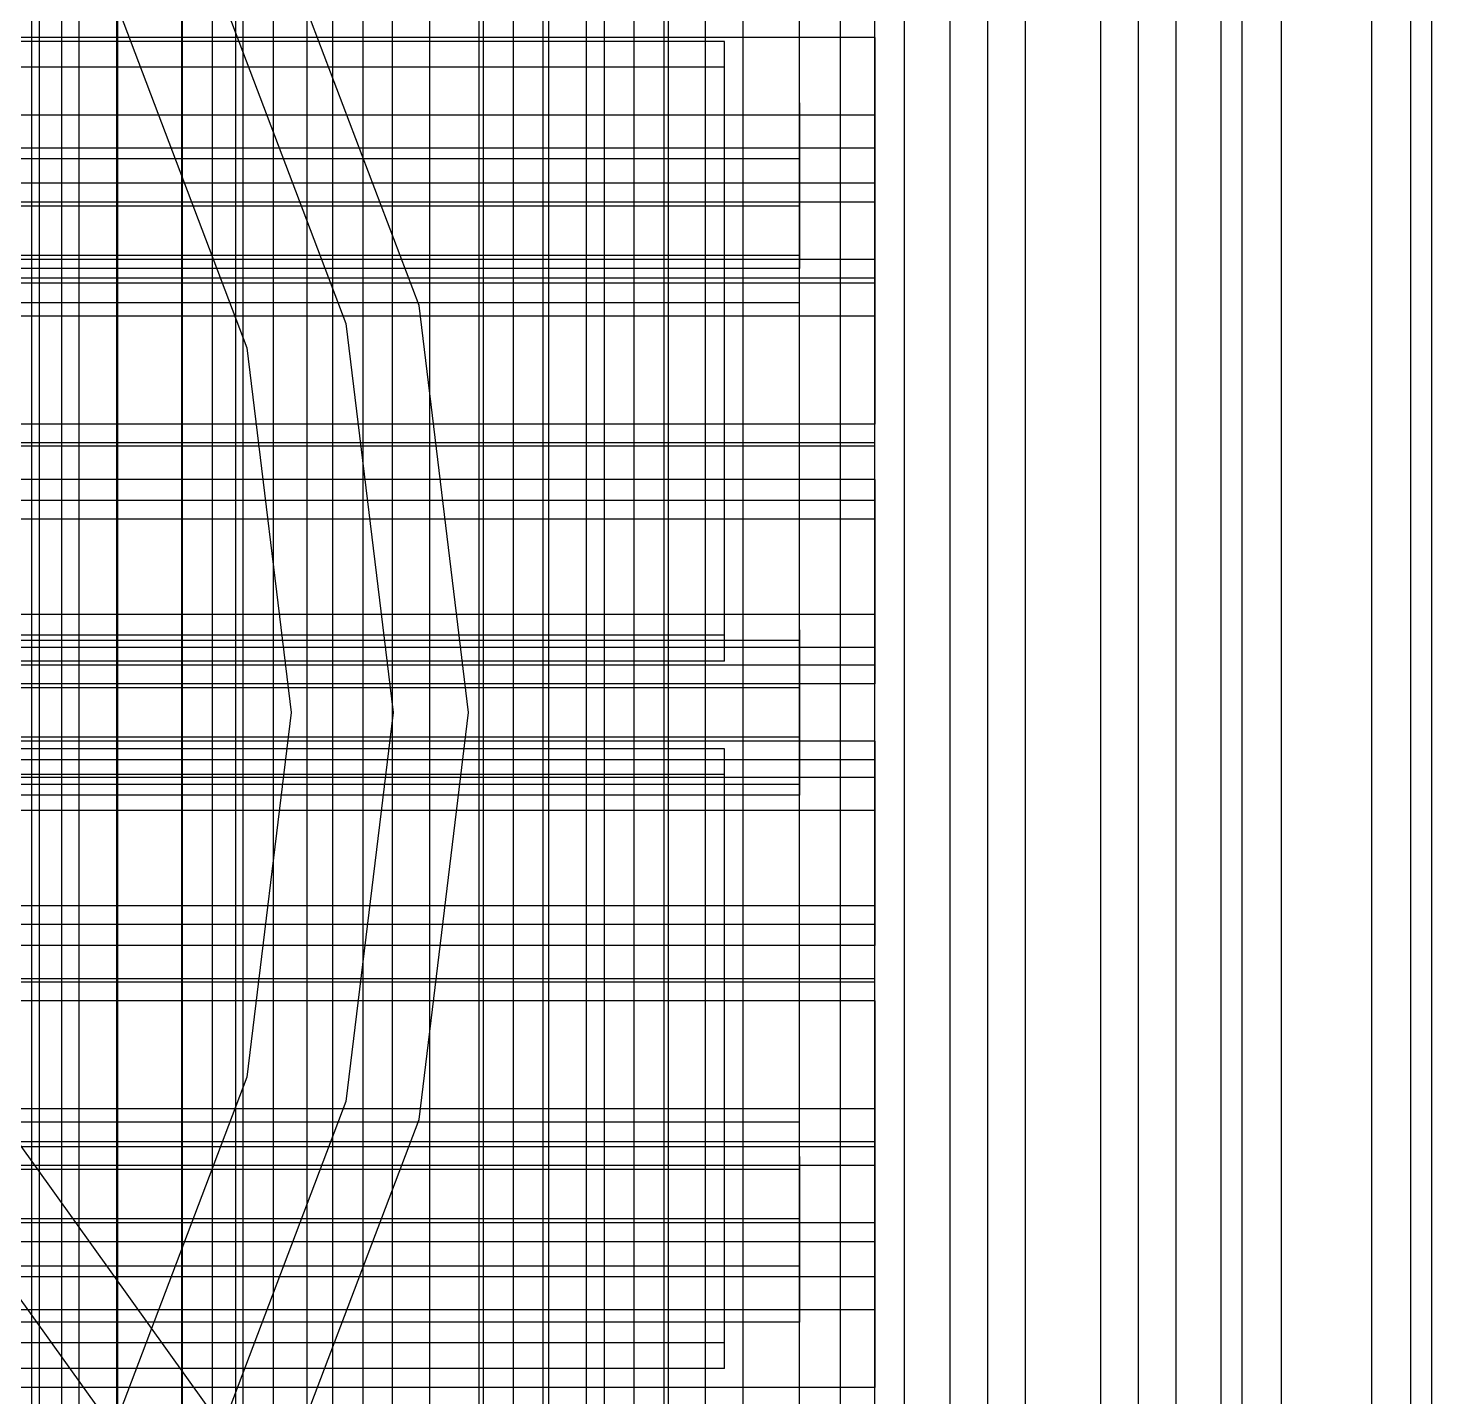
# Model space of a CAD drawing. Header units: millimetres. Extents: x -808 to -5, y -418 to 283.
# Drawn here: x -717.25 to -707, y 39.08 to 49.08 of the extents above; entities that cross this region are included whole.
import ezdxf

# ---------------------------------------------------------------- set-up
doc = ezdxf.new("R2010")
doc.units = ezdxf.units.MM
doc.layers.add('HIDDEN', color=8, linetype='Continuous')
doc.layers.add('VISIBLE', color=7, linetype='Continuous')

msp = doc.modelspace()

# ---------------------------------------------------------------- linework, layer by layer
at = {"layer": 'HIDDEN'}
for points in [[(-708.866, 31.32), (-708.866, 56.84)], [(-708.866, 31.32), (-708.866, 56.84)], [(-708.866, 31.32), (-708.866, 56.84)], [(-709.141, 31.65), (-709.141, 56.51)], [(-709.141, 31.65), (-709.141, 56.51)], [(-709.141, 31.65), (-709.141, 56.51)], [(-709.141, 31.65), (-709.141, 56.51)], [(-708.536, 31.1), (-708.536, 56.4)], [(-708.536, 31.1), (-708.536, 56.4)], [(-708.536, 31.1), (-708.536, 56.4)], [(-708.382, 31.1), (-708.382, 56.4)], [(-708.382, 31.1), (-708.382, 56.4)], [(-708.382, 31.1), (-708.382, 56.4)], [(-708.382, 31.1), (-708.382, 56.4)], [(-708.382, 31.1), (-708.382, 56.4)], [(-708.382, 31.1), (-708.382, 56.4)], [(-708.382, 31.1), (-708.382, 56.4)], [(-708.382, 31.1), (-708.382, 56.4)], [(-708.382, 31.1), (-708.382, 56.4)], [(-708.382, 31.1), (-708.382, 56.4)], [(-708.382, 31.1), (-708.382, 56.4)], [(-708.382, 31.1), (-708.382, 56.4)], [(-708.382, 31.1), (-708.382, 56.4)], [(-708.382, 31.1), (-708.382, 56.4)], [(-708.382, 31.1), (-708.382, 56.4)], [(-708.382, 31.1), (-708.382, 56.4)], [(-708.382, 31.1), (-708.382, 56.4)], [(-708.382, 31.1), (-708.382, 56.4)], [(-708.382, 31.1), (-708.382, 56.4)], [(-708.382, 31.1), (-708.382, 56.4)], [(-708.096, 31.1), (-708.096, 56.4)], [(-708.096, 31.1), (-708.096, 56.4)], [(-707.436, 31.1), (-707.436, 56.4)], [(-707.436, 31.1), (-707.436, 56.4)], [(-707.15, 31.1), (-707.15, 56.4)], [(-707.15, 31.1), (-707.15, 56.4)], [(-707.15, 31.1), (-707.15, 56.4)], [(-707.15, 31.1), (-707.15, 56.4)], [(-707.15, 31.1), (-707.15, 56.4)], [(-707.15, 31.1), (-707.15, 56.4)], [(-707.15, 31.1), (-707.15, 56.4)], [(-707.15, 31.1), (-707.15, 56.4)], [(-707.15, 31.1), (-707.15, 56.4)], [(-707.15, 31.1), (-707.15, 56.4)], [(-707.15, 31.1), (-707.15, 56.4)], [(-707.15, 31.1), (-707.15, 56.4)], [(-707.15, 31.1), (-707.15, 56.4)], [(-707.15, 31.1), (-707.15, 56.4)], [(-707.15, 31.1), (-707.15, 56.4)], [(-707.15, 31.1), (-707.15, 56.4)], [(-707.15, 31.1), (-707.15, 56.4)], [(-707.15, 31.1), (-707.15, 56.4)], [(-707.15, 31.1), (-707.15, 56.4)], [(-707.15, 31.1), (-707.15, 56.4)], [(-706.996, 31.1), (-706.996, 56.4)], [(-706.996, 31.1), (-706.996, 56.4)], [(-706.996, 31.1), (-706.996, 56.4)], [(-709.416, 31.98), (-709.416, 56.18)], [(-709.416, 31.98), (-709.416, 56.18)], [(-709.416, 31.98), (-709.416, 56.18)], [(-709.416, 31.98), (-709.416, 56.18)], [(-709.966, 32.53), (-709.966, 55.63)], [(-709.966, 32.53), (-709.966, 55.63)], [(-709.966, 32.53), (-709.966, 55.63)], [(-709.966, 32.53), (-709.966, 55.63)], [(-709.966, 32.53), (-709.966, 55.63)], [(-710.241, 32.805), (-710.241, 55.355)], [(-710.241, 32.805), (-710.241, 55.355)], [(-710.241, 32.805), (-710.241, 55.355)], [(-710.241, 32.805), (-710.241, 55.355)], [(-710.241, 32.805), (-710.241, 55.355)], [(-710.241, 32.805), (-710.241, 55.355)], [(-710.241, 32.805), (-710.241, 55.355)], [(-710.241, 32.805), (-710.241, 55.355)], [(-710.516, 33.08), (-710.516, 55.08)], [(-710.516, 33.08), (-710.516, 55.08)], [(-710.516, 33.08), (-710.516, 55.08)], [(-710.516, 33.08), (-710.516, 55.08)], [(-710.516, 33.355), (-710.516, 54.805)], [(-710.516, 33.355), (-710.516, 54.805)], [(-710.516, 33.355), (-710.516, 54.805)], [(-710.516, 33.355), (-710.516, 54.805)], [(-710.516, 33.355), (-710.516, 54.805)], [(-710.516, 33.355), (-710.516, 54.805)], [(-716.88, 33.85), (-716.88, 54.31)], [(-716.88, 33.85), (-716.88, 54.31)], [(-716.605, 33.85), (-716.605, 54.31)], [(-716.605, 33.85), (-716.605, 54.31)], [(-716.126, 33.85), (-716.126, 54.31)], [(-716.126, 33.85), (-716.126, 54.31)], [(-715.736, 33.85), (-715.736, 54.31)], [(-715.736, 33.85), (-715.736, 54.31)], [(-715.461, 33.85), (-715.461, 54.31)], [(-715.461, 33.85), (-715.461, 54.31)], [(-714.592, 33.85), (-714.592, 54.31)], [(-714.592, 33.85), (-714.592, 54.31)], [(-714.317, 33.85), (-714.317, 54.31)], [(-714.317, 33.85), (-714.317, 54.31)], [(-713.706, 33.85), (-713.706, 54.31)], [(-713.706, 33.85), (-713.706, 54.31)], [(-713.448, 33.85), (-713.448, 54.31)], [(-713.448, 33.85), (-713.448, 54.31)], [(-713.173, 33.85), (-713.173, 54.31)], [(-713.173, 33.85), (-713.173, 54.31)], [(-712.304, 33.85), (-712.304, 54.31)], [(-712.304, 33.85), (-712.304, 54.31)], [(-712.029, 33.85), (-712.029, 54.31)], [(-712.029, 33.85), (-712.029, 54.31)], [(-716.598, 34.18), (-716.598, 53.98)], [(-716.129, 34.18), (-716.129, 53.98)], [(-715.683, 34.18), (-715.683, 53.98)], [(-715.214, 34.18), (-715.214, 53.98)], [(-713.958, 34.18), (-713.958, 53.98)], [(-713.489, 34.18), (-713.489, 53.98)], [(-713.043, 34.18), (-713.043, 53.98)], [(-712.574, 34.18), (-712.574, 53.98)], [(-711.318, 34.18), (-711.318, 53.98)], [(-710.849, 34.18), (-710.849, 53.98)], [(-717.226, 34.455), (-717.226, 53.705)], [(-717.226, 34.455), (-717.226, 53.705)], [(-717.226, 34.455), (-717.226, 53.705)], [(-717.226, 34.455), (-717.226, 53.705)], [(-717.226, 34.455), (-717.226, 53.705)], [(-717.226, 34.455), (-717.226, 53.705)], [(-717.171, 35.555), (-717.171, 53.705)], [(-717.006, 34.455), (-717.006, 53.705)], [(-717.006, 34.455), (-717.006, 53.705)], [(-717.006, 34.455), (-717.006, 53.705)], [(-717.006, 34.455), (-717.006, 53.705)], [(-717.006, 34.455), (-717.006, 53.705)], [(-717.006, 34.455), (-717.006, 53.705)], [(-716.126, 34.455), (-716.126, 53.705)], [(-716.126, 34.455), (-716.126, 53.705)], [(-716.126, 34.455), (-716.126, 53.705)], [(-716.126, 34.455), (-716.126, 53.705)], [(-716.126, 34.455), (-716.126, 53.705)], [(-716.126, 34.455), (-716.126, 53.705)], [(-715.906, 34.455), (-715.906, 53.705)], [(-715.906, 34.455), (-715.906, 53.705)], [(-715.906, 34.455), (-715.906, 53.705)], [(-715.906, 34.455), (-715.906, 53.705)], [(-715.906, 34.455), (-715.906, 53.705)], [(-715.906, 34.455), (-715.906, 53.705)], [(-715.026, 34.455), (-715.026, 53.705)], [(-715.026, 34.455), (-715.026, 53.705)], [(-715.026, 34.455), (-715.026, 53.705)], [(-715.026, 34.455), (-715.026, 53.705)], [(-715.026, 34.455), (-715.026, 53.705)], [(-715.026, 34.455), (-715.026, 53.705)], [(-714.806, 34.455), (-714.806, 53.705)], [(-714.806, 34.455), (-714.806, 53.705)], [(-714.806, 34.455), (-714.806, 53.705)], [(-714.806, 34.455), (-714.806, 53.705)], [(-714.806, 34.455), (-714.806, 53.705)], [(-714.806, 34.455), (-714.806, 53.705)], [(-713.926, 34.455), (-713.926, 53.705)], [(-713.926, 34.455), (-713.926, 53.705)], [(-713.926, 34.455), (-713.926, 53.705)], [(-713.926, 34.455), (-713.926, 53.705)], [(-713.926, 34.455), (-713.926, 53.705)], [(-713.926, 34.455), (-713.926, 53.705)], [(-713.706, 34.455), (-713.706, 53.705)], [(-713.706, 34.455), (-713.706, 53.705)], [(-713.706, 34.455), (-713.706, 53.705)], [(-713.706, 34.455), (-713.706, 53.705)], [(-713.706, 34.455), (-713.706, 53.705)], [(-713.706, 34.455), (-713.706, 53.705)], [(-712.826, 34.455), (-712.826, 53.705)], [(-712.826, 34.455), (-712.826, 53.705)], [(-712.826, 34.455), (-712.826, 53.705)], [(-712.826, 34.455), (-712.826, 53.705)], [(-712.826, 34.455), (-712.826, 53.705)], [(-712.826, 34.455), (-712.826, 53.705)], [(-712.606, 34.455), (-712.606, 53.705)], [(-712.606, 34.455), (-712.606, 53.705)], [(-712.606, 34.455), (-712.606, 53.705)], [(-712.606, 34.455), (-712.606, 53.705)], [(-712.606, 34.455), (-712.606, 53.705)], [(-712.606, 34.455), (-712.606, 53.705)], [(-711.616, 48.126), (-711.616, 50.939)], [(-711.616, 48.126), (-711.616, 50.939)], [(-711.616, 47.781), (-711.616, 50.594)], [(-711.616, 47.781), (-711.616, 50.594)], [(-711.066, 48.445), (-711.066, 50.623)], [(-714.397, 47.055), (-715.46, 49.857)], [(-715.947, 49.601), (-714.931, 46.923)], [(-711.066, 47.947), (-711.066, 49.57)], [(-711.066, 47.947), (-711.066, 49.57)], [(-711.066, 47.217), (-711.066, 49.395)], [(-716.607, 49.255), (-715.655, 46.745)], [(-711.066, 47.947), (-711.066, 49.15)], [(-711.066, 47.947), (-711.066, 49.15)], [(-711.066, 49.013), (-741.866, 49.013)], [(-711.066, 49.013), (-741.866, 49.013)], [(-712.166, 48.984), (-740.766, 48.984)], [(-712.166, 48.984), (-740.766, 48.984)], [(-712.166, 48.796), (-712.166, 48.984)], [(-712.166, 44.644), (-712.166, 48.984)], [(-712.166, 48.796), (-712.166, 48.984)], [(-712.166, 44.644), (-712.166, 48.984)], [(-711.066, 49.013), (-711.066, 47.81)], [(-711.066, 47.39), (-711.066, 49.013)], [(-711.066, 49.013), (-711.066, 47.81)], [(-711.066, 47.39), (-711.066, 49.013)], [(-712.166, 48.796), (-740.766, 48.796)], [(-712.166, 48.796), (-740.766, 48.796)], [(-712.166, 44.456), (-712.166, 48.796)], [(-712.166, 44.456), (-712.166, 48.796)], [(-711.616, 48.535), (-711.616, 48.517)], [(-711.616, 48.517), (-711.616, 48.535)], [(-711.616, 48.535), (-711.616, 48.517)], [(-711.616, 48.517), (-711.616, 48.535)], [(-711.616, 48.535), (-711.616, 48.517)], [(-711.616, 48.517), (-711.616, 48.535)], [(-711.616, 48.535), (-711.616, 48.517)], [(-711.616, 48.517), (-711.616, 48.535)], [(-711.616, 48.535), (-711.616, 48.517)], [(-711.616, 48.517), (-711.616, 48.535)], [(-711.616, 48.535), (-711.616, 48.517)], [(-711.616, 48.517), (-711.616, 48.535)], [(-711.616, 48.535), (-711.616, 48.517)], [(-711.616, 48.517), (-711.616, 48.535)], [(-711.616, 48.535), (-711.616, 48.517)], [(-711.616, 48.517), (-711.616, 48.535)], [(-711.616, 48.535), (-711.616, 48.517)], [(-711.616, 48.517), (-711.616, 48.535)], [(-711.066, 48.445), (-741.866, 48.445)], [(-711.616, 48.517), (-711.616, 48.466)], [(-711.616, 48.466), (-711.616, 48.517)], [(-711.616, 48.517), (-711.616, 48.466)], [(-711.616, 48.466), (-711.616, 48.517)], [(-711.616, 48.517), (-711.616, 48.466)], [(-711.616, 48.466), (-711.616, 48.517)], [(-711.616, 48.517), (-711.616, 48.466)], [(-711.616, 48.466), (-711.616, 48.517)], [(-711.616, 48.517), (-711.616, 48.466)], [(-711.616, 48.466), (-711.616, 48.517)], [(-711.616, 48.517), (-711.616, 48.466)], [(-711.616, 48.466), (-711.616, 48.517)], [(-711.616, 48.517), (-711.616, 48.466)], [(-711.616, 48.466), (-711.616, 48.517)], [(-711.616, 48.517), (-711.616, 48.466)], [(-711.616, 48.466), (-711.616, 48.517)], [(-711.616, 48.517), (-711.616, 48.466)], [(-711.616, 48.466), (-711.616, 48.517)], [(-711.616, 48.466), (-711.616, 48.383)], [(-711.616, 48.383), (-711.616, 48.466)], [(-711.616, 48.466), (-711.616, 48.383)], [(-711.616, 48.383), (-711.616, 48.466)], [(-711.616, 48.466), (-711.616, 48.383)], [(-711.616, 48.383), (-711.616, 48.466)], [(-711.616, 48.466), (-711.616, 48.383)], [(-711.616, 48.383), (-711.616, 48.466)], [(-711.616, 48.466), (-711.616, 48.383)], [(-711.616, 48.383), (-711.616, 48.466)], [(-711.616, 48.466), (-711.616, 48.383)], [(-711.616, 48.383), (-711.616, 48.466)], [(-711.616, 48.466), (-711.616, 48.383)], [(-711.616, 48.383), (-711.616, 48.466)], [(-711.616, 48.466), (-711.616, 48.383)], [(-711.616, 48.383), (-711.616, 48.466)], [(-711.616, 48.466), (-711.616, 48.383)], [(-711.616, 48.383), (-711.616, 48.466)], [(-711.066, 48.445), (-711.066, 47.217)], [(-711.616, 48.383), (-711.616, 48.274)], [(-711.616, 48.274), (-711.616, 48.383)], [(-711.616, 48.383), (-711.616, 48.274)], [(-711.616, 48.274), (-711.616, 48.383)], [(-711.616, 48.383), (-711.616, 48.274)], [(-711.616, 48.274), (-711.616, 48.383)], [(-711.616, 48.383), (-711.616, 48.274)], [(-711.616, 48.274), (-711.616, 48.383)], [(-711.616, 48.383), (-711.616, 48.274)], [(-711.616, 48.274), (-711.616, 48.383)], [(-711.616, 48.383), (-711.616, 48.274)], [(-711.616, 48.274), (-711.616, 48.383)], [(-711.616, 48.383), (-711.616, 48.274)], [(-711.616, 48.274), (-711.616, 48.383)], [(-711.616, 48.383), (-711.616, 48.274)], [(-711.616, 48.274), (-711.616, 48.383)], [(-711.616, 48.383), (-711.616, 48.274)], [(-711.616, 48.274), (-711.616, 48.383)], [(-711.616, 48.274), (-711.616, 48.145)], [(-711.616, 48.145), (-711.616, 48.274)], [(-711.616, 48.274), (-711.616, 48.145)], [(-711.616, 48.145), (-711.616, 48.274)], [(-711.616, 48.274), (-711.616, 48.145)], [(-711.616, 48.145), (-711.616, 48.274)], [(-711.616, 48.274), (-711.616, 48.145)], [(-711.616, 48.145), (-711.616, 48.274)], [(-711.616, 48.274), (-711.616, 48.145)], [(-711.616, 48.145), (-711.616, 48.274)], [(-711.616, 48.274), (-711.616, 48.145)], [(-711.616, 48.145), (-711.616, 48.274)], [(-711.616, 48.274), (-711.616, 48.145)], [(-711.616, 48.145), (-711.616, 48.274)], [(-711.616, 48.274), (-711.616, 48.145)], [(-711.616, 48.145), (-711.616, 48.274)], [(-711.616, 48.274), (-711.616, 48.145)], [(-711.616, 48.145), (-711.616, 48.274)], [(-711.066, 48.203), (-741.866, 48.203)], [(-711.616, 48.126), (-741.316, 48.126)], [(-711.616, 48.126), (-741.316, 48.126)], [(-711.616, 48.145), (-711.616, 48.003)], [(-711.616, 48.003), (-711.616, 48.145)], [(-711.616, 48.145), (-711.616, 48.003)], [(-711.616, 48.003), (-711.616, 48.145)], [(-711.616, 48.145), (-711.616, 48.003)], [(-711.616, 48.003), (-711.616, 48.145)], [(-711.616, 48.145), (-711.616, 48.003)], [(-711.616, 48.003), (-711.616, 48.145)], [(-711.616, 48.145), (-711.616, 48.003)], [(-711.616, 48.003), (-711.616, 48.145)], [(-711.616, 48.145), (-711.616, 48.003)], [(-711.616, 48.003), (-711.616, 48.145)], [(-711.616, 48.145), (-711.616, 48.003)], [(-711.616, 48.003), (-711.616, 48.145)], [(-711.616, 48.145), (-711.616, 48.003)], [(-711.616, 48.003), (-711.616, 48.145)], [(-711.616, 48.145), (-711.616, 48.003)], [(-711.616, 48.003), (-711.616, 48.145)], [(-711.616, 47.781), (-711.616, 48.126)], [(-711.616, 47.781), (-711.616, 48.126)], [(-711.066, 46.975), (-711.066, 48.203)], [(-711.066, 46.025), (-711.066, 48.203)], [(-711.066, 47.947), (-741.866, 47.947)], [(-711.066, 47.947), (-741.866, 47.947)], [(-711.616, 48.003), (-711.616, 47.857)], [(-711.616, 47.857), (-711.616, 48.003)], [(-711.616, 48.003), (-711.616, 47.857)], [(-711.616, 47.857), (-711.616, 48.003)], [(-711.616, 48.003), (-711.616, 47.857)], [(-711.616, 47.857), (-711.616, 48.003)], [(-711.616, 48.003), (-711.616, 47.857)], [(-711.616, 47.857), (-711.616, 48.003)], [(-711.616, 48.003), (-711.616, 47.857)], [(-711.616, 47.857), (-711.616, 48.003)], [(-711.616, 48.003), (-711.616, 47.857)], [(-711.616, 47.857), (-711.616, 48.003)], [(-711.616, 48.003), (-711.616, 47.857)], [(-711.616, 47.857), (-711.616, 48.003)], [(-711.616, 48.003), (-711.616, 47.857)], [(-711.616, 47.857), (-711.616, 48.003)], [(-711.616, 48.003), (-711.616, 47.857)], [(-711.616, 47.857), (-711.616, 48.003)], [(-711.066, 47.81), (-741.866, 47.81)], [(-711.066, 47.81), (-741.866, 47.81)], [(-711.616, 47.857), (-711.616, 47.715)], [(-711.616, 47.715), (-711.616, 47.857)], [(-711.616, 47.857), (-711.616, 47.715)], [(-711.616, 47.715), (-711.616, 47.857)], [(-711.616, 47.857), (-711.616, 47.715)], [(-711.616, 47.715), (-711.616, 47.857)], [(-711.616, 47.857), (-711.616, 47.715)], [(-711.616, 47.715), (-711.616, 47.857)], [(-711.616, 47.857), (-711.616, 47.715)], [(-711.616, 47.715), (-711.616, 47.857)], [(-711.616, 47.857), (-711.616, 47.715)], [(-711.616, 47.715), (-711.616, 47.857)], [(-711.616, 47.857), (-711.616, 47.715)], [(-711.616, 47.715), (-711.616, 47.857)], [(-711.616, 47.857), (-711.616, 47.715)], [(-711.616, 47.715), (-711.616, 47.857)], [(-711.616, 47.857), (-711.616, 47.715)], [(-711.616, 47.715), (-711.616, 47.857)], [(-711.066, 46.187), (-711.066, 47.81)], [(-711.066, 46.187), (-711.066, 47.81)], [(-711.616, 47.781), (-741.316, 47.781)], [(-711.616, 47.781), (-741.316, 47.781)], [(-711.616, 47.715), (-711.616, 47.586)], [(-711.616, 47.586), (-711.616, 47.715)], [(-711.616, 47.715), (-711.616, 47.586)], [(-711.616, 47.586), (-711.616, 47.715)], [(-711.616, 47.715), (-711.616, 47.586)], [(-711.616, 47.586), (-711.616, 47.715)], [(-711.616, 47.715), (-711.616, 47.586)], [(-711.616, 47.586), (-711.616, 47.715)], [(-711.616, 47.715), (-711.616, 47.586)], [(-711.616, 47.586), (-711.616, 47.715)], [(-711.616, 47.715), (-711.616, 47.586)], [(-711.616, 47.586), (-711.616, 47.715)], [(-711.616, 47.715), (-711.616, 47.586)], [(-711.616, 47.586), (-711.616, 47.715)], [(-711.616, 47.715), (-711.616, 47.586)], [(-711.616, 47.586), (-711.616, 47.715)], [(-711.616, 47.715), (-711.616, 47.586)], [(-711.616, 47.586), (-711.616, 47.715)], [(-711.616, 47.586), (-711.616, 47.477)], [(-711.616, 47.477), (-711.616, 47.586)], [(-711.616, 47.586), (-711.616, 47.477)], [(-711.616, 47.477), (-711.616, 47.586)], [(-711.616, 47.586), (-711.616, 47.477)], [(-711.616, 47.477), (-711.616, 47.586)], [(-711.616, 47.586), (-711.616, 47.477)], [(-711.616, 47.477), (-711.616, 47.586)], [(-711.616, 47.586), (-711.616, 47.477)], [(-711.616, 47.477), (-711.616, 47.586)], [(-711.616, 47.586), (-711.616, 47.477)], [(-711.616, 47.477), (-711.616, 47.586)], [(-711.616, 47.586), (-711.616, 47.477)], [(-711.616, 47.477), (-711.616, 47.586)], [(-711.616, 47.586), (-711.616, 47.477)], [(-711.616, 47.477), (-711.616, 47.586)], [(-711.616, 47.586), (-711.616, 47.477)], [(-711.616, 47.477), (-711.616, 47.586)], [(-711.066, 47.39), (-741.866, 47.39)], [(-711.066, 47.39), (-741.866, 47.39)], [(-711.616, 47.419), (-741.316, 47.419)], [(-711.616, 47.419), (-741.316, 47.419)], [(-711.616, 47.477), (-711.616, 47.394)], [(-711.616, 47.394), (-711.616, 47.477)], [(-711.616, 47.477), (-711.616, 47.394)], [(-711.616, 47.394), (-711.616, 47.477)], [(-711.616, 47.477), (-711.616, 47.394)], [(-711.616, 47.394), (-711.616, 47.477)], [(-711.616, 47.477), (-711.616, 47.394)], [(-711.616, 47.394), (-711.616, 47.477)], [(-711.616, 47.477), (-711.616, 47.394)], [(-711.616, 47.394), (-711.616, 47.477)], [(-711.616, 47.477), (-711.616, 47.394)], [(-711.616, 47.394), (-711.616, 47.477)], [(-711.616, 47.477), (-711.616, 47.394)], [(-711.616, 47.394), (-711.616, 47.477)], [(-711.616, 47.477), (-711.616, 47.394)], [(-711.616, 47.394), (-711.616, 47.477)], [(-711.616, 47.477), (-711.616, 47.394)], [(-711.616, 47.394), (-711.616, 47.477)], [(-711.616, 47.074), (-711.616, 47.419)], [(-711.616, 44.606), (-711.616, 47.419)], [(-711.616, 47.074), (-711.616, 47.419)], [(-711.616, 44.606), (-711.616, 47.419)], [(-711.616, 47.394), (-711.616, 47.343)], [(-711.616, 47.343), (-711.616, 47.394)], [(-711.616, 47.394), (-711.616, 47.343)], [(-711.616, 47.343), (-711.616, 47.394)], [(-711.616, 47.394), (-711.616, 47.343)], [(-711.616, 47.343), (-711.616, 47.394)], [(-711.616, 47.394), (-711.616, 47.343)], [(-711.616, 47.343), (-711.616, 47.394)], [(-711.616, 47.394), (-711.616, 47.343)], [(-711.616, 47.343), (-711.616, 47.394)], [(-711.616, 47.394), (-711.616, 47.343)], [(-711.616, 47.343), (-711.616, 47.394)], [(-711.616, 47.394), (-711.616, 47.343)], [(-711.616, 47.343), (-711.616, 47.394)], [(-711.616, 47.394), (-711.616, 47.343)], [(-711.616, 47.343), (-711.616, 47.394)], [(-711.616, 47.394), (-711.616, 47.343)], [(-711.616, 47.343), (-711.616, 47.394)], [(-711.066, 47.39), (-711.066, 46.187)], [(-711.066, 47.39), (-711.066, 46.187)], [(-711.616, 47.325), (-741.316, 47.325)], [(-711.616, 47.325), (-741.316, 47.325)], [(-711.616, 47.325), (-741.316, 47.325)], [(-711.616, 47.325), (-741.316, 47.325)], [(-711.616, 47.325), (-741.316, 47.325)], [(-711.616, 47.325), (-741.316, 47.325)], [(-711.616, 47.325), (-741.316, 47.325)], [(-711.616, 47.325), (-741.316, 47.325)], [(-711.616, 47.325), (-741.316, 47.325)], [(-711.616, 47.343), (-711.616, 47.325)], [(-711.616, 47.325), (-711.616, 47.343)], [(-711.616, 47.343), (-711.616, 47.325)], [(-711.616, 47.325), (-711.616, 47.343)], [(-711.616, 47.343), (-711.616, 47.325)], [(-711.616, 47.325), (-711.616, 47.343)], [(-711.616, 47.343), (-711.616, 47.325)], [(-711.616, 47.325), (-711.616, 47.343)], [(-711.616, 47.343), (-711.616, 47.325)], [(-711.616, 47.325), (-711.616, 47.343)], [(-711.616, 47.343), (-711.616, 47.325)], [(-711.616, 47.325), (-711.616, 47.343)], [(-711.616, 47.343), (-711.616, 47.325)], [(-711.616, 47.325), (-711.616, 47.343)], [(-711.616, 47.343), (-711.616, 47.325)], [(-711.616, 47.325), (-711.616, 47.343)], [(-711.616, 47.343), (-711.616, 47.325)], [(-711.616, 47.325), (-711.616, 47.343)], [(-711.066, 47.253), (-741.866, 47.253)], [(-711.066, 47.253), (-741.866, 47.253)], [(-711.066, 47.217), (-741.866, 47.217)], [(-711.066, 46.05), (-711.066, 47.253)], [(-711.066, 45.63), (-711.066, 47.253)], [(-711.066, 46.05), (-711.066, 47.253)], [(-711.066, 45.63), (-711.066, 47.253)], [(-711.616, 47.074), (-741.316, 47.074)], [(-711.616, 47.074), (-741.316, 47.074)], [(-721.719, 47.071), (-715.826, 38.844)], [(-714.036, 44.08), (-714.397, 47.055)], [(-711.616, 44.261), (-711.616, 47.074)], [(-711.616, 44.261), (-711.616, 47.074)], [(-711.066, 46.975), (-741.866, 46.975)], [(-714.931, 46.923), (-714.586, 44.08)], [(-711.066, 44.797), (-711.066, 46.975)], [(-722.253, 46.689), (-716.359, 38.462)], [(-715.655, 46.745), (-715.331, 44.08)], [(-711.066, 46.187), (-741.866, 46.187)], [(-711.066, 46.187), (-741.866, 46.187)], [(-711.066, 46.05), (-741.866, 46.05)], [(-711.066, 46.05), (-741.866, 46.05)], [(-711.066, 46.025), (-741.866, 46.025)], [(-711.066, 44.427), (-711.066, 46.05)], [(-711.066, 44.427), (-711.066, 46.05)], [(-711.066, 44.797), (-711.066, 46.025)], [(-711.066, 45.783), (-741.866, 45.783)], [(-711.066, 45.783), (-711.066, 44.555)], [(-711.066, 43.605), (-711.066, 45.783)], [(-711.066, 45.63), (-741.866, 45.63)], [(-711.066, 45.63), (-741.866, 45.63)], [(-711.066, 44.427), (-711.066, 45.63)], [(-711.066, 44.427), (-711.066, 45.63)], [(-711.066, 45.493), (-741.866, 45.493)], [(-711.066, 45.493), (-741.866, 45.493)], [(-711.066, 45.493), (-711.066, 44.29)], [(-711.066, 43.87), (-711.066, 45.493)], [(-711.066, 45.493), (-711.066, 44.29)], [(-711.066, 43.87), (-711.066, 45.493)], [(-711.066, 44.797), (-741.866, 44.797)], [(-712.166, 44.644), (-740.766, 44.644)], [(-712.166, 44.644), (-740.766, 44.644)], [(-712.166, 44.456), (-712.166, 44.644)], [(-712.166, 44.456), (-712.166, 44.644)], [(-711.616, 44.685), (-711.616, 44.667)], [(-711.616, 44.667), (-711.616, 44.685)], [(-711.616, 44.685), (-711.616, 44.667)], [(-711.616, 44.667), (-711.616, 44.685)], [(-711.616, 44.685), (-711.616, 44.667)], [(-711.616, 44.667), (-711.616, 44.685)], [(-711.616, 44.685), (-711.616, 44.667)], [(-711.616, 44.667), (-711.616, 44.685)], [(-711.616, 44.685), (-711.616, 44.667)], [(-711.616, 44.667), (-711.616, 44.685)], [(-711.616, 44.685), (-711.616, 44.667)], [(-711.616, 44.667), (-711.616, 44.685)], [(-711.616, 44.685), (-711.616, 44.667)], [(-711.616, 44.667), (-711.616, 44.685)], [(-711.616, 44.685), (-711.616, 44.667)], [(-711.616, 44.667), (-711.616, 44.685)], [(-711.616, 44.685), (-711.616, 44.667)], [(-711.616, 44.667), (-711.616, 44.685)], [(-711.616, 44.667), (-711.616, 44.616)], [(-711.616, 44.616), (-711.616, 44.667)], [(-711.616, 44.667), (-711.616, 44.616)], [(-711.616, 44.616), (-711.616, 44.667)], [(-711.616, 44.667), (-711.616, 44.616)], [(-711.616, 44.616), (-711.616, 44.667)], [(-711.616, 44.667), (-711.616, 44.616)], [(-711.616, 44.616), (-711.616, 44.667)], [(-711.616, 44.667), (-711.616, 44.616)], [(-711.616, 44.616), (-711.616, 44.667)], [(-711.616, 44.667), (-711.616, 44.616)], [(-711.616, 44.616), (-711.616, 44.667)], [(-711.616, 44.667), (-711.616, 44.616)], [(-711.616, 44.616), (-711.616, 44.667)], [(-711.616, 44.667), (-711.616, 44.616)], [(-711.616, 44.616), (-711.616, 44.667)], [(-711.616, 44.667), (-711.616, 44.616)], [(-711.616, 44.616), (-711.616, 44.667)], [(-711.066, 44.555), (-741.866, 44.555)], [(-711.616, 44.606), (-741.316, 44.606)], [(-711.616, 44.606), (-741.316, 44.606)], [(-711.616, 44.616), (-711.616, 44.533)], [(-711.616, 44.533), (-711.616, 44.616)], [(-711.616, 44.616), (-711.616, 44.533)], [(-711.616, 44.533), (-711.616, 44.616)], [(-711.616, 44.616), (-711.616, 44.533)], [(-711.616, 44.533), (-711.616, 44.616)], [(-711.616, 44.616), (-711.616, 44.533)], [(-711.616, 44.533), (-711.616, 44.616)], [(-711.616, 44.616), (-711.616, 44.533)], [(-711.616, 44.533), (-711.616, 44.616)], [(-711.616, 44.616), (-711.616, 44.533)], [(-711.616, 44.533), (-711.616, 44.616)], [(-711.616, 44.616), (-711.616, 44.533)], [(-711.616, 44.533), (-711.616, 44.616)], [(-711.616, 44.616), (-711.616, 44.533)], [(-711.616, 44.533), (-711.616, 44.616)], [(-711.616, 44.616), (-711.616, 44.533)], [(-711.616, 44.533), (-711.616, 44.616)], [(-711.616, 44.261), (-711.616, 44.606)], [(-711.616, 44.261), (-711.616, 44.606)], [(-711.616, 44.533), (-711.616, 44.424)], [(-711.616, 44.424), (-711.616, 44.533)], [(-711.616, 44.533), (-711.616, 44.424)], [(-711.616, 44.424), (-711.616, 44.533)], [(-711.616, 44.533), (-711.616, 44.424)], [(-711.616, 44.424), (-711.616, 44.533)], [(-711.616, 44.533), (-711.616, 44.424)], [(-711.616, 44.424), (-711.616, 44.533)], [(-711.616, 44.533), (-711.616, 44.424)], [(-711.616, 44.424), (-711.616, 44.533)], [(-711.616, 44.533), (-711.616, 44.424)], [(-711.616, 44.424), (-711.616, 44.533)], [(-711.616, 44.533), (-711.616, 44.424)], [(-711.616, 44.424), (-711.616, 44.533)], [(-711.616, 44.533), (-711.616, 44.424)], [(-711.616, 44.424), (-711.616, 44.533)], [(-711.616, 44.533), (-711.616, 44.424)], [(-711.616, 44.424), (-711.616, 44.533)], [(-711.066, 42.377), (-711.066, 44.555)], [(-711.066, 44.427), (-741.866, 44.427)], [(-711.066, 44.427), (-741.866, 44.427)], [(-712.166, 44.456), (-740.766, 44.456)], [(-712.166, 44.456), (-740.766, 44.456)], [(-711.616, 44.424), (-711.616, 44.295)], [(-711.616, 44.295), (-711.616, 44.424)], [(-711.616, 44.424), (-711.616, 44.295)], [(-711.616, 44.295), (-711.616, 44.424)], [(-711.616, 44.424), (-711.616, 44.295)], [(-711.616, 44.295), (-711.616, 44.424)], [(-711.616, 44.424), (-711.616, 44.295)], [(-711.616, 44.295), (-711.616, 44.424)], [(-711.616, 44.424), (-711.616, 44.295)], [(-711.616, 44.295), (-711.616, 44.424)], [(-711.616, 44.424), (-711.616, 44.295)], [(-711.616, 44.295), (-711.616, 44.424)], [(-711.616, 44.424), (-711.616, 44.295)], [(-711.616, 44.295), (-711.616, 44.424)], [(-711.616, 44.424), (-711.616, 44.295)], [(-711.616, 44.295), (-711.616, 44.424)], [(-711.616, 44.424), (-711.616, 44.295)], [(-711.616, 44.295), (-711.616, 44.424)], [(-711.066, 44.29), (-741.866, 44.29)], [(-711.066, 44.29), (-741.866, 44.29)], [(-711.616, 44.261), (-741.316, 44.261)], [(-711.616, 44.261), (-741.316, 44.261)], [(-711.616, 44.295), (-711.616, 44.153)], [(-711.616, 44.153), (-711.616, 44.295)], [(-711.616, 44.295), (-711.616, 44.153)], [(-711.616, 44.153), (-711.616, 44.295)], [(-711.616, 44.295), (-711.616, 44.153)], [(-711.616, 44.153), (-711.616, 44.295)], [(-711.616, 44.295), (-711.616, 44.153)], [(-711.616, 44.153), (-711.616, 44.295)], [(-711.616, 44.295), (-711.616, 44.153)], [(-711.616, 44.153), (-711.616, 44.295)], [(-711.616, 44.295), (-711.616, 44.153)], [(-711.616, 44.153), (-711.616, 44.295)], [(-711.616, 44.295), (-711.616, 44.153)], [(-711.616, 44.153), (-711.616, 44.295)], [(-711.616, 44.295), (-711.616, 44.153)], [(-711.616, 44.153), (-711.616, 44.295)], [(-711.616, 44.295), (-711.616, 44.153)], [(-711.616, 44.153), (-711.616, 44.295)], [(-711.066, 42.667), (-711.066, 44.29)], [(-711.066, 42.667), (-711.066, 44.29)], [(-711.616, 44.153), (-711.616, 44.007)], [(-711.616, 44.007), (-711.616, 44.153)], [(-711.616, 44.153), (-711.616, 44.007)], [(-711.616, 44.007), (-711.616, 44.153)], [(-711.616, 44.153), (-711.616, 44.007)], [(-711.616, 44.007), (-711.616, 44.153)], [(-711.616, 44.153), (-711.616, 44.007)], [(-711.616, 44.007), (-711.616, 44.153)], [(-711.616, 44.153), (-711.616, 44.007)], [(-711.616, 44.007), (-711.616, 44.153)], [(-711.616, 44.153), (-711.616, 44.007)], [(-711.616, 44.007), (-711.616, 44.153)], [(-711.616, 44.153), (-711.616, 44.007)], [(-711.616, 44.007), (-711.616, 44.153)], [(-711.616, 44.153), (-711.616, 44.007)], [(-711.616, 44.007), (-711.616, 44.153)], [(-711.616, 44.153), (-711.616, 44.007)], [(-711.616, 44.007), (-711.616, 44.153)], [(-715.331, 44.08), (-715.655, 41.415)], [(-714.586, 44.08), (-714.931, 41.237)], [(-714.397, 41.105), (-714.036, 44.08)], [(-711.616, 44.007), (-711.616, 43.865)], [(-711.616, 43.865), (-711.616, 44.007)], [(-711.616, 44.007), (-711.616, 43.865)], [(-711.616, 43.865), (-711.616, 44.007)], [(-711.616, 44.007), (-711.616, 43.865)], [(-711.616, 43.865), (-711.616, 44.007)], [(-711.616, 44.007), (-711.616, 43.865)], [(-711.616, 43.865), (-711.616, 44.007)], [(-711.616, 44.007), (-711.616, 43.865)], [(-711.616, 43.865), (-711.616, 44.007)], [(-711.616, 44.007), (-711.616, 43.865)], [(-711.616, 43.865), (-711.616, 44.007)], [(-711.616, 44.007), (-711.616, 43.865)], [(-711.616, 43.865), (-711.616, 44.007)], [(-711.616, 44.007), (-711.616, 43.865)], [(-711.616, 43.865), (-711.616, 44.007)], [(-711.616, 44.007), (-711.616, 43.865)], [(-711.616, 43.865), (-711.616, 44.007)], [(-711.066, 43.87), (-741.866, 43.87)], [(-711.066, 43.87), (-741.866, 43.87)], [(-711.616, 43.899), (-741.316, 43.899)], [(-711.616, 43.899), (-741.316, 43.899)], [(-712.166, 43.814), (-740.766, 43.814)], [(-712.166, 43.814), (-740.766, 43.814)], [(-712.166, 43.626), (-712.166, 43.814)], [(-712.166, 39.474), (-712.166, 43.814)], [(-712.166, 43.626), (-712.166, 43.814)], [(-712.166, 39.474), (-712.166, 43.814)], [(-711.616, 43.554), (-711.616, 43.899)], [(-711.616, 41.086), (-711.616, 43.899)], [(-711.616, 43.554), (-711.616, 43.899)], [(-711.616, 41.086), (-711.616, 43.899)], [(-711.616, 43.865), (-711.616, 43.736)], [(-711.616, 43.736), (-711.616, 43.865)], [(-711.616, 43.865), (-711.616, 43.736)], [(-711.616, 43.736), (-711.616, 43.865)], [(-711.616, 43.865), (-711.616, 43.736)], [(-711.616, 43.736), (-711.616, 43.865)], [(-711.616, 43.865), (-711.616, 43.736)], [(-711.616, 43.736), (-711.616, 43.865)], [(-711.616, 43.865), (-711.616, 43.736)], [(-711.616, 43.736), (-711.616, 43.865)], [(-711.616, 43.865), (-711.616, 43.736)], [(-711.616, 43.736), (-711.616, 43.865)], [(-711.616, 43.865), (-711.616, 43.736)], [(-711.616, 43.736), (-711.616, 43.865)], [(-711.616, 43.865), (-711.616, 43.736)], [(-711.616, 43.736), (-711.616, 43.865)], [(-711.616, 43.865), (-711.616, 43.736)], [(-711.616, 43.736), (-711.616, 43.865)], [(-711.066, 43.87), (-711.066, 42.667)], [(-711.066, 43.87), (-711.066, 42.667)], [(-711.066, 43.733), (-741.866, 43.733)], [(-711.066, 43.733), (-741.866, 43.733)], [(-711.616, 43.736), (-711.616, 43.627)], [(-711.616, 43.627), (-711.616, 43.736)], [(-711.616, 43.736), (-711.616, 43.627)], [(-711.616, 43.627), (-711.616, 43.736)], [(-711.616, 43.736), (-711.616, 43.627)], [(-711.616, 43.627), (-711.616, 43.736)], [(-711.616, 43.736), (-711.616, 43.627)], [(-711.616, 43.627), (-711.616, 43.736)], [(-711.616, 43.736), (-711.616, 43.627)], [(-711.616, 43.627), (-711.616, 43.736)], [(-711.616, 43.736), (-711.616, 43.627)], [(-711.616, 43.627), (-711.616, 43.736)], [(-711.616, 43.736), (-711.616, 43.627)], [(-711.616, 43.627), (-711.616, 43.736)], [(-711.616, 43.736), (-711.616, 43.627)], [(-711.616, 43.627), (-711.616, 43.736)], [(-711.616, 43.736), (-711.616, 43.627)], [(-711.616, 43.627), (-711.616, 43.736)], [(-711.066, 42.53), (-711.066, 43.733)], [(-711.066, 42.11), (-711.066, 43.733)], [(-711.066, 42.53), (-711.066, 43.733)], [(-711.066, 42.11), (-711.066, 43.733)], [(-711.066, 43.605), (-741.866, 43.605)], [(-712.166, 43.626), (-740.766, 43.626)], [(-712.166, 43.626), (-740.766, 43.626)], [(-712.166, 39.286), (-712.166, 43.626)], [(-712.166, 39.286), (-712.166, 43.626)], [(-711.616, 43.627), (-711.616, 43.544)], [(-711.616, 43.544), (-711.616, 43.627)], [(-711.616, 43.627), (-711.616, 43.544)], [(-711.616, 43.544), (-711.616, 43.627)], [(-711.616, 43.627), (-711.616, 43.544)], [(-711.616, 43.544), (-711.616, 43.627)], [(-711.616, 43.627), (-711.616, 43.544)], [(-711.616, 43.544), (-711.616, 43.627)], [(-711.616, 43.627), (-711.616, 43.544)], [(-711.616, 43.544), (-711.616, 43.627)], [(-711.616, 43.627), (-711.616, 43.544)], [(-711.616, 43.544), (-711.616, 43.627)], [(-711.616, 43.627), (-711.616, 43.544)], [(-711.616, 43.544), (-711.616, 43.627)], [(-711.616, 43.627), (-711.616, 43.544)], [(-711.616, 43.544), (-711.616, 43.627)], [(-711.616, 43.627), (-711.616, 43.544)], [(-711.616, 43.544), (-711.616, 43.627)], [(-711.066, 43.605), (-711.066, 42.377)], [(-711.616, 43.554), (-741.316, 43.554)], [(-711.616, 43.554), (-741.316, 43.554)], [(-711.616, 40.741), (-711.616, 43.554)], [(-711.616, 40.741), (-711.616, 43.554)], [(-711.616, 43.544), (-711.616, 43.493)], [(-711.616, 43.493), (-711.616, 43.544)], [(-711.616, 43.544), (-711.616, 43.493)], [(-711.616, 43.493), (-711.616, 43.544)], [(-711.616, 43.544), (-711.616, 43.493)], [(-711.616, 43.493), (-711.616, 43.544)], [(-711.616, 43.544), (-711.616, 43.493)], [(-711.616, 43.493), (-711.616, 43.544)], [(-711.616, 43.544), (-711.616, 43.493)], [(-711.616, 43.493), (-711.616, 43.544)], [(-711.616, 43.544), (-711.616, 43.493)], [(-711.616, 43.493), (-711.616, 43.544)], [(-711.616, 43.544), (-711.616, 43.493)], [(-711.616, 43.493), (-711.616, 43.544)], [(-711.616, 43.544), (-711.616, 43.493)], [(-711.616, 43.493), (-711.616, 43.544)], [(-711.616, 43.544), (-711.616, 43.493)], [(-711.616, 43.493), (-711.616, 43.544)], [(-711.616, 43.493), (-711.616, 43.475)], [(-711.616, 43.475), (-711.616, 43.493)], [(-711.616, 43.493), (-711.616, 43.475)], [(-711.616, 43.475), (-711.616, 43.493)], [(-711.616, 43.493), (-711.616, 43.475)], [(-711.616, 43.475), (-711.616, 43.493)], [(-711.616, 43.493), (-711.616, 43.475)], [(-711.616, 43.475), (-711.616, 43.493)], [(-711.616, 43.493), (-711.616, 43.475)], [(-711.616, 43.475), (-711.616, 43.493)], [(-711.616, 43.493), (-711.616, 43.475)], [(-711.616, 43.475), (-711.616, 43.493)], [(-711.616, 43.493), (-711.616, 43.475)], [(-711.616, 43.475), (-711.616, 43.493)], [(-711.616, 43.493), (-711.616, 43.475)], [(-711.616, 43.475), (-711.616, 43.493)], [(-711.616, 43.493), (-711.616, 43.475)], [(-711.616, 43.475), (-711.616, 43.493)], [(-711.616, 43.475), (-741.316, 43.475)], [(-711.616, 43.475), (-741.316, 43.475)], [(-711.616, 43.475), (-741.316, 43.475)], [(-711.616, 43.475), (-741.316, 43.475)], [(-711.616, 43.475), (-741.316, 43.475)], [(-711.616, 43.475), (-741.316, 43.475)], [(-711.616, 43.475), (-741.316, 43.475)], [(-711.616, 43.475), (-741.316, 43.475)], [(-711.616, 43.475), (-741.316, 43.475)], [(-711.066, 43.363), (-741.866, 43.363)], [(-711.066, 42.135), (-711.066, 43.363)], [(-711.066, 41.185), (-711.066, 43.363)], [(-711.066, 42.667), (-741.866, 42.667)], [(-711.066, 42.667), (-741.866, 42.667)], [(-711.066, 42.53), (-741.866, 42.53)], [(-711.066, 42.53), (-741.866, 42.53)], [(-711.066, 40.907), (-711.066, 42.53)], [(-711.066, 40.907), (-711.066, 42.53)], [(-711.066, 42.377), (-741.866, 42.377)], [(-711.066, 42.135), (-741.866, 42.135)], [(-711.066, 42.11), (-741.866, 42.11)], [(-711.066, 42.11), (-741.866, 42.11)], [(-711.066, 39.957), (-711.066, 42.135)], [(-711.066, 40.907), (-711.066, 42.11)], [(-711.066, 40.907), (-711.066, 42.11)], [(-711.066, 41.973), (-741.866, 41.973)], [(-711.066, 41.973), (-741.866, 41.973)], [(-711.066, 41.973), (-711.066, 40.77)], [(-711.066, 40.35), (-711.066, 41.973)], [(-711.066, 41.973), (-711.066, 40.77)], [(-711.066, 40.35), (-711.066, 41.973)], [(-715.655, 41.415), (-716.607, 38.905)], [(-714.931, 41.237), (-715.947, 38.559)], [(-711.066, 41.185), (-741.866, 41.185)], [(-711.066, 39.957), (-711.066, 41.185)], [(-711.616, 41.086), (-741.316, 41.086)], [(-711.616, 41.086), (-741.316, 41.086)], [(-715.46, 38.303), (-714.397, 41.105)], [(-711.616, 40.741), (-711.616, 41.086)], [(-711.616, 40.741), (-711.616, 41.086)], [(-711.066, 40.943), (-741.866, 40.943)], [(-711.066, 40.943), (-711.066, 39.715)], [(-711.066, 38.765), (-711.066, 40.943)], [(-711.066, 40.907), (-741.866, 40.907)], [(-711.066, 40.907), (-741.866, 40.907)], [(-711.616, 40.835), (-711.616, 40.817)], [(-711.616, 40.817), (-711.616, 40.835)], [(-711.616, 40.835), (-711.616, 40.817)], [(-711.616, 40.817), (-711.616, 40.835)], [(-711.616, 40.835), (-711.616, 40.817)], [(-711.616, 40.817), (-711.616, 40.835)], [(-711.616, 40.835), (-711.616, 40.817)], [(-711.616, 40.817), (-711.616, 40.835)], [(-711.616, 40.835), (-711.616, 40.817)], [(-711.616, 40.817), (-711.616, 40.835)], [(-711.616, 40.835), (-711.616, 40.817)], [(-711.616, 40.817), (-711.616, 40.835)], [(-711.616, 40.835), (-711.616, 40.817)], [(-711.616, 40.817), (-711.616, 40.835)], [(-711.616, 40.835), (-711.616, 40.817)], [(-711.616, 40.817), (-711.616, 40.835)], [(-711.616, 40.835), (-711.616, 40.817)], [(-711.616, 40.817), (-711.616, 40.835)], [(-711.066, 40.77), (-741.866, 40.77)], [(-711.066, 40.77), (-741.866, 40.77)], [(-711.616, 40.741), (-741.316, 40.741)], [(-711.616, 40.741), (-741.316, 40.741)], [(-711.616, 40.817), (-711.616, 40.766)], [(-711.616, 40.766), (-711.616, 40.817)], [(-711.616, 40.817), (-711.616, 40.766)], [(-711.616, 40.766), (-711.616, 40.817)], [(-711.616, 40.817), (-711.616, 40.766)], [(-711.616, 40.766), (-711.616, 40.817)], [(-711.616, 40.817), (-711.616, 40.766)], [(-711.616, 40.766), (-711.616, 40.817)], [(-711.616, 40.817), (-711.616, 40.766)], [(-711.616, 40.766), (-711.616, 40.817)], [(-711.616, 40.817), (-711.616, 40.766)], [(-711.616, 40.766), (-711.616, 40.817)], [(-711.616, 40.817), (-711.616, 40.766)], [(-711.616, 40.766), (-711.616, 40.817)], [(-711.616, 40.817), (-711.616, 40.766)], [(-711.616, 40.766), (-711.616, 40.817)], [(-711.616, 40.817), (-711.616, 40.766)], [(-711.616, 40.766), (-711.616, 40.817)], [(-711.616, 40.766), (-711.616, 40.683)], [(-711.616, 40.683), (-711.616, 40.766)], [(-711.616, 40.766), (-711.616, 40.683)], [(-711.616, 40.683), (-711.616, 40.766)], [(-711.616, 40.766), (-711.616, 40.683)], [(-711.616, 40.683), (-711.616, 40.766)], [(-711.616, 40.766), (-711.616, 40.683)], [(-711.616, 40.683), (-711.616, 40.766)], [(-711.616, 40.766), (-711.616, 40.683)], [(-711.616, 40.683), (-711.616, 40.766)], [(-711.616, 40.766), (-711.616, 40.683)], [(-711.616, 40.683), (-711.616, 40.766)], [(-711.616, 40.766), (-711.616, 40.683)], [(-711.616, 40.683), (-711.616, 40.766)], [(-711.616, 40.766), (-711.616, 40.683)], [(-711.616, 40.683), (-711.616, 40.766)], [(-711.616, 40.766), (-711.616, 40.683)], [(-711.616, 40.683), (-711.616, 40.766)], [(-711.066, 39.147), (-711.066, 40.77)], [(-711.066, 39.147), (-711.066, 40.77)], [(-711.616, 40.683), (-711.616, 40.574)], [(-711.616, 40.574), (-711.616, 40.683)], [(-711.616, 40.683), (-711.616, 40.574)], [(-711.616, 40.574), (-711.616, 40.683)], [(-711.616, 40.683), (-711.616, 40.574)], [(-711.616, 40.574), (-711.616, 40.683)], [(-711.616, 40.683), (-711.616, 40.574)], [(-711.616, 40.574), (-711.616, 40.683)], [(-711.616, 40.683), (-711.616, 40.574)], [(-711.616, 40.574), (-711.616, 40.683)], [(-711.616, 40.683), (-711.616, 40.574)], [(-711.616, 40.574), (-711.616, 40.683)], [(-711.616, 40.683), (-711.616, 40.574)], [(-711.616, 40.574), (-711.616, 40.683)], [(-711.616, 40.683), (-711.616, 40.574)], [(-711.616, 40.574), (-711.616, 40.683)], [(-711.616, 40.683), (-711.616, 40.574)], [(-711.616, 40.574), (-711.616, 40.683)], [(-711.616, 40.574), (-711.616, 40.445)], [(-711.616, 40.445), (-711.616, 40.574)], [(-711.616, 40.574), (-711.616, 40.445)], [(-711.616, 40.445), (-711.616, 40.574)], [(-711.616, 40.574), (-711.616, 40.445)], [(-711.616, 40.445), (-711.616, 40.574)], [(-711.616, 40.574), (-711.616, 40.445)], [(-711.616, 40.445), (-711.616, 40.574)], [(-711.616, 40.574), (-711.616, 40.445)], [(-711.616, 40.445), (-711.616, 40.574)], [(-711.616, 40.574), (-711.616, 40.445)], [(-711.616, 40.445), (-711.616, 40.574)], [(-711.616, 40.574), (-711.616, 40.445)], [(-711.616, 40.445), (-711.616, 40.574)], [(-711.616, 40.574), (-711.616, 40.445)], [(-711.616, 40.445), (-711.616, 40.574)], [(-711.616, 40.574), (-711.616, 40.445)], [(-711.616, 40.445), (-711.616, 40.574)], [(-711.616, 40.445), (-711.616, 40.303)], [(-711.616, 40.303), (-711.616, 40.445)], [(-711.616, 40.445), (-711.616, 40.303)], [(-711.616, 40.303), (-711.616, 40.445)], [(-711.616, 40.445), (-711.616, 40.303)], [(-711.616, 40.303), (-711.616, 40.445)], [(-711.616, 40.445), (-711.616, 40.303)], [(-711.616, 40.303), (-711.616, 40.445)], [(-711.616, 40.445), (-711.616, 40.303)], [(-711.616, 40.303), (-711.616, 40.445)], [(-711.616, 40.445), (-711.616, 40.303)], [(-711.616, 40.303), (-711.616, 40.445)], [(-711.616, 40.445), (-711.616, 40.303)], [(-711.616, 40.303), (-711.616, 40.445)], [(-711.616, 40.445), (-711.616, 40.303)], [(-711.616, 40.303), (-711.616, 40.445)], [(-711.616, 40.445), (-711.616, 40.303)], [(-711.616, 40.303), (-711.616, 40.445)], [(-711.066, 40.35), (-741.866, 40.35)], [(-711.066, 40.35), (-741.866, 40.35)], [(-711.616, 40.379), (-741.316, 40.379)], [(-711.616, 40.379), (-741.316, 40.379)], [(-711.616, 40.034), (-711.616, 40.379)], [(-711.616, 37.566), (-711.616, 40.379)], [(-711.616, 40.034), (-711.616, 40.379)], [(-711.616, 37.566), (-711.616, 40.379)], [(-711.066, 40.35), (-711.066, 39.147)], [(-711.066, 40.35), (-711.066, 39.147)], [(-711.066, 40.213), (-741.866, 40.213)], [(-711.066, 40.213), (-741.866, 40.213)], [(-711.616, 40.303), (-711.616, 40.157)], [(-711.616, 40.157), (-711.616, 40.303)], [(-711.616, 40.303), (-711.616, 40.157)], [(-711.616, 40.157), (-711.616, 40.303)], [(-711.616, 40.303), (-711.616, 40.157)], [(-711.616, 40.157), (-711.616, 40.303)], [(-711.616, 40.303), (-711.616, 40.157)], [(-711.616, 40.157), (-711.616, 40.303)], [(-711.616, 40.303), (-711.616, 40.157)], [(-711.616, 40.157), (-711.616, 40.303)], [(-711.616, 40.303), (-711.616, 40.157)], [(-711.616, 40.157), (-711.616, 40.303)], [(-711.616, 40.303), (-711.616, 40.157)], [(-711.616, 40.157), (-711.616, 40.303)], [(-711.616, 40.303), (-711.616, 40.157)], [(-711.616, 40.157), (-711.616, 40.303)], [(-711.616, 40.303), (-711.616, 40.157)], [(-711.616, 40.157), (-711.616, 40.303)], [(-711.066, 39.01), (-711.066, 40.213)], [(-711.066, 38.59), (-711.066, 40.213)], [(-711.066, 39.01), (-711.066, 40.213)], [(-711.066, 38.59), (-711.066, 40.213)], [(-711.616, 40.157), (-711.616, 40.015)], [(-711.616, 40.015), (-711.616, 40.157)], [(-711.616, 40.157), (-711.616, 40.015)], [(-711.616, 40.015), (-711.616, 40.157)], [(-711.616, 40.157), (-711.616, 40.015)], [(-711.616, 40.015), (-711.616, 40.157)], [(-711.616, 40.157), (-711.616, 40.015)], [(-711.616, 40.015), (-711.616, 40.157)], [(-711.616, 40.157), (-711.616, 40.015)], [(-711.616, 40.015), (-711.616, 40.157)], [(-711.616, 40.157), (-711.616, 40.015)], [(-711.616, 40.015), (-711.616, 40.157)], [(-711.616, 40.157), (-711.616, 40.015)], [(-711.616, 40.015), (-711.616, 40.157)], [(-711.616, 40.157), (-711.616, 40.015)], [(-711.616, 40.015), (-711.616, 40.157)], [(-711.616, 40.157), (-711.616, 40.015)], [(-711.616, 40.015), (-711.616, 40.157)], [(-711.616, 40.034), (-741.316, 40.034)], [(-711.616, 40.034), (-741.316, 40.034)], [(-711.616, 37.221), (-711.616, 40.034)], [(-711.616, 37.221), (-711.616, 40.034)], [(-711.616, 40.015), (-711.616, 39.886)], [(-711.616, 39.886), (-711.616, 40.015)], [(-711.616, 40.015), (-711.616, 39.886)], [(-711.616, 39.886), (-711.616, 40.015)], [(-711.616, 40.015), (-711.616, 39.886)], [(-711.616, 39.886), (-711.616, 40.015)], [(-711.616, 40.015), (-711.616, 39.886)], [(-711.616, 39.886), (-711.616, 40.015)], [(-711.616, 40.015), (-711.616, 39.886)], [(-711.616, 39.886), (-711.616, 40.015)], [(-711.616, 40.015), (-711.616, 39.886)], [(-711.616, 39.886), (-711.616, 40.015)], [(-711.616, 40.015), (-711.616, 39.886)], [(-711.616, 39.886), (-711.616, 40.015)], [(-711.616, 40.015), (-711.616, 39.886)], [(-711.616, 39.886), (-711.616, 40.015)], [(-711.616, 40.015), (-711.616, 39.886)], [(-711.616, 39.886), (-711.616, 40.015)], [(-711.066, 39.957), (-741.866, 39.957)], [(-711.616, 39.886), (-711.616, 39.777)], [(-711.616, 39.777), (-711.616, 39.886)], [(-711.616, 39.886), (-711.616, 39.777)], [(-711.616, 39.777), (-711.616, 39.886)], [(-711.616, 39.886), (-711.616, 39.777)], [(-711.616, 39.777), (-711.616, 39.886)], [(-711.616, 39.886), (-711.616, 39.777)], [(-711.616, 39.777), (-711.616, 39.886)], [(-711.616, 39.886), (-711.616, 39.777)], [(-711.616, 39.777), (-711.616, 39.886)], [(-711.616, 39.886), (-711.616, 39.777)], [(-711.616, 39.777), (-711.616, 39.886)], [(-711.616, 39.886), (-711.616, 39.777)], [(-711.616, 39.777), (-711.616, 39.886)], [(-711.616, 39.886), (-711.616, 39.777)], [(-711.616, 39.777), (-711.616, 39.886)], [(-711.616, 39.886), (-711.616, 39.777)], [(-711.616, 39.777), (-711.616, 39.886)], [(-711.066, 39.715), (-741.866, 39.715)], [(-711.616, 39.777), (-711.616, 39.694)], [(-711.616, 39.694), (-711.616, 39.777)], [(-711.616, 39.777), (-711.616, 39.694)], [(-711.616, 39.694), (-711.616, 39.777)], [(-711.616, 39.777), (-711.616, 39.694)], [(-711.616, 39.694), (-711.616, 39.777)], [(-711.616, 39.777), (-711.616, 39.694)], [(-711.616, 39.694), (-711.616, 39.777)], [(-711.616, 39.777), (-711.616, 39.694)], [(-711.616, 39.694), (-711.616, 39.777)], [(-711.616, 39.777), (-711.616, 39.694)], [(-711.616, 39.694), (-711.616, 39.777)], [(-711.616, 39.777), (-711.616, 39.694)], [(-711.616, 39.694), (-711.616, 39.777)], [(-711.616, 39.777), (-711.616, 39.694)], [(-711.616, 39.694), (-711.616, 39.777)], [(-711.616, 39.777), (-711.616, 39.694)], [(-711.616, 39.694), (-711.616, 39.777)], [(-711.066, 37.537), (-711.066, 39.715)], [(-711.616, 39.625), (-741.316, 39.625)], [(-711.616, 39.625), (-741.316, 39.625)], [(-711.616, 39.625), (-741.316, 39.625)], [(-711.616, 39.625), (-741.316, 39.625)], [(-711.616, 39.625), (-741.316, 39.625)], [(-711.616, 39.625), (-741.316, 39.625)], [(-711.616, 39.625), (-741.316, 39.625)], [(-711.616, 39.625), (-741.316, 39.625)], [(-711.616, 39.625), (-741.316, 39.625)], [(-711.616, 39.694), (-711.616, 39.643)], [(-711.616, 39.643), (-711.616, 39.694)], [(-711.616, 39.694), (-711.616, 39.643)], [(-711.616, 39.643), (-711.616, 39.694)], [(-711.616, 39.694), (-711.616, 39.643)], [(-711.616, 39.643), (-711.616, 39.694)], [(-711.616, 39.694), (-711.616, 39.643)], [(-711.616, 39.643), (-711.616, 39.694)], [(-711.616, 39.694), (-711.616, 39.643)], [(-711.616, 39.643), (-711.616, 39.694)], [(-711.616, 39.694), (-711.616, 39.643)], [(-711.616, 39.643), (-711.616, 39.694)], [(-711.616, 39.694), (-711.616, 39.643)], [(-711.616, 39.643), (-711.616, 39.694)], [(-711.616, 39.694), (-711.616, 39.643)], [(-711.616, 39.643), (-711.616, 39.694)], [(-711.616, 39.694), (-711.616, 39.643)], [(-711.616, 39.643), (-711.616, 39.694)], [(-711.616, 39.643), (-711.616, 39.625)], [(-711.616, 39.625), (-711.616, 39.643)], [(-711.616, 39.643), (-711.616, 39.625)], [(-711.616, 39.625), (-711.616, 39.643)], [(-711.616, 39.643), (-711.616, 39.625)], [(-711.616, 39.625), (-711.616, 39.643)], [(-711.616, 39.643), (-711.616, 39.625)], [(-711.616, 39.625), (-711.616, 39.643)], [(-711.616, 39.643), (-711.616, 39.625)], [(-711.616, 39.625), (-711.616, 39.643)], [(-711.616, 39.643), (-711.616, 39.625)], [(-711.616, 39.625), (-711.616, 39.643)], [(-711.616, 39.643), (-711.616, 39.625)], [(-711.616, 39.625), (-711.616, 39.643)], [(-711.616, 39.643), (-711.616, 39.625)], [(-711.616, 39.625), (-711.616, 39.643)], [(-711.616, 39.643), (-711.616, 39.625)], [(-711.616, 39.625), (-711.616, 39.643)], [(-712.166, 39.474), (-740.766, 39.474)], [(-712.166, 39.474), (-740.766, 39.474)], [(-712.166, 39.286), (-712.166, 39.474)], [(-712.166, 39.286), (-712.166, 39.474)], [(-712.166, 39.286), (-740.766, 39.286)], [(-712.166, 39.286), (-740.766, 39.286)], [(-711.066, 39.147), (-741.866, 39.147)], [(-711.066, 39.147), (-741.866, 39.147)]]:
    msp.add_lwpolyline(points, dxfattribs=at)
at = {"layer": 'VISIBLE'}
for points in [[(-708.866, 31.32), (-708.866, 56.84)], [(-708.536, 31.1), (-708.536, 56.4)], [(-706.996, 31.1), (-706.996, 56.4)], [(-709.966, 32.53), (-709.966, 55.63)]]:
    msp.add_lwpolyline(points, dxfattribs=at)

doc.saveas('drawing.dxf')
